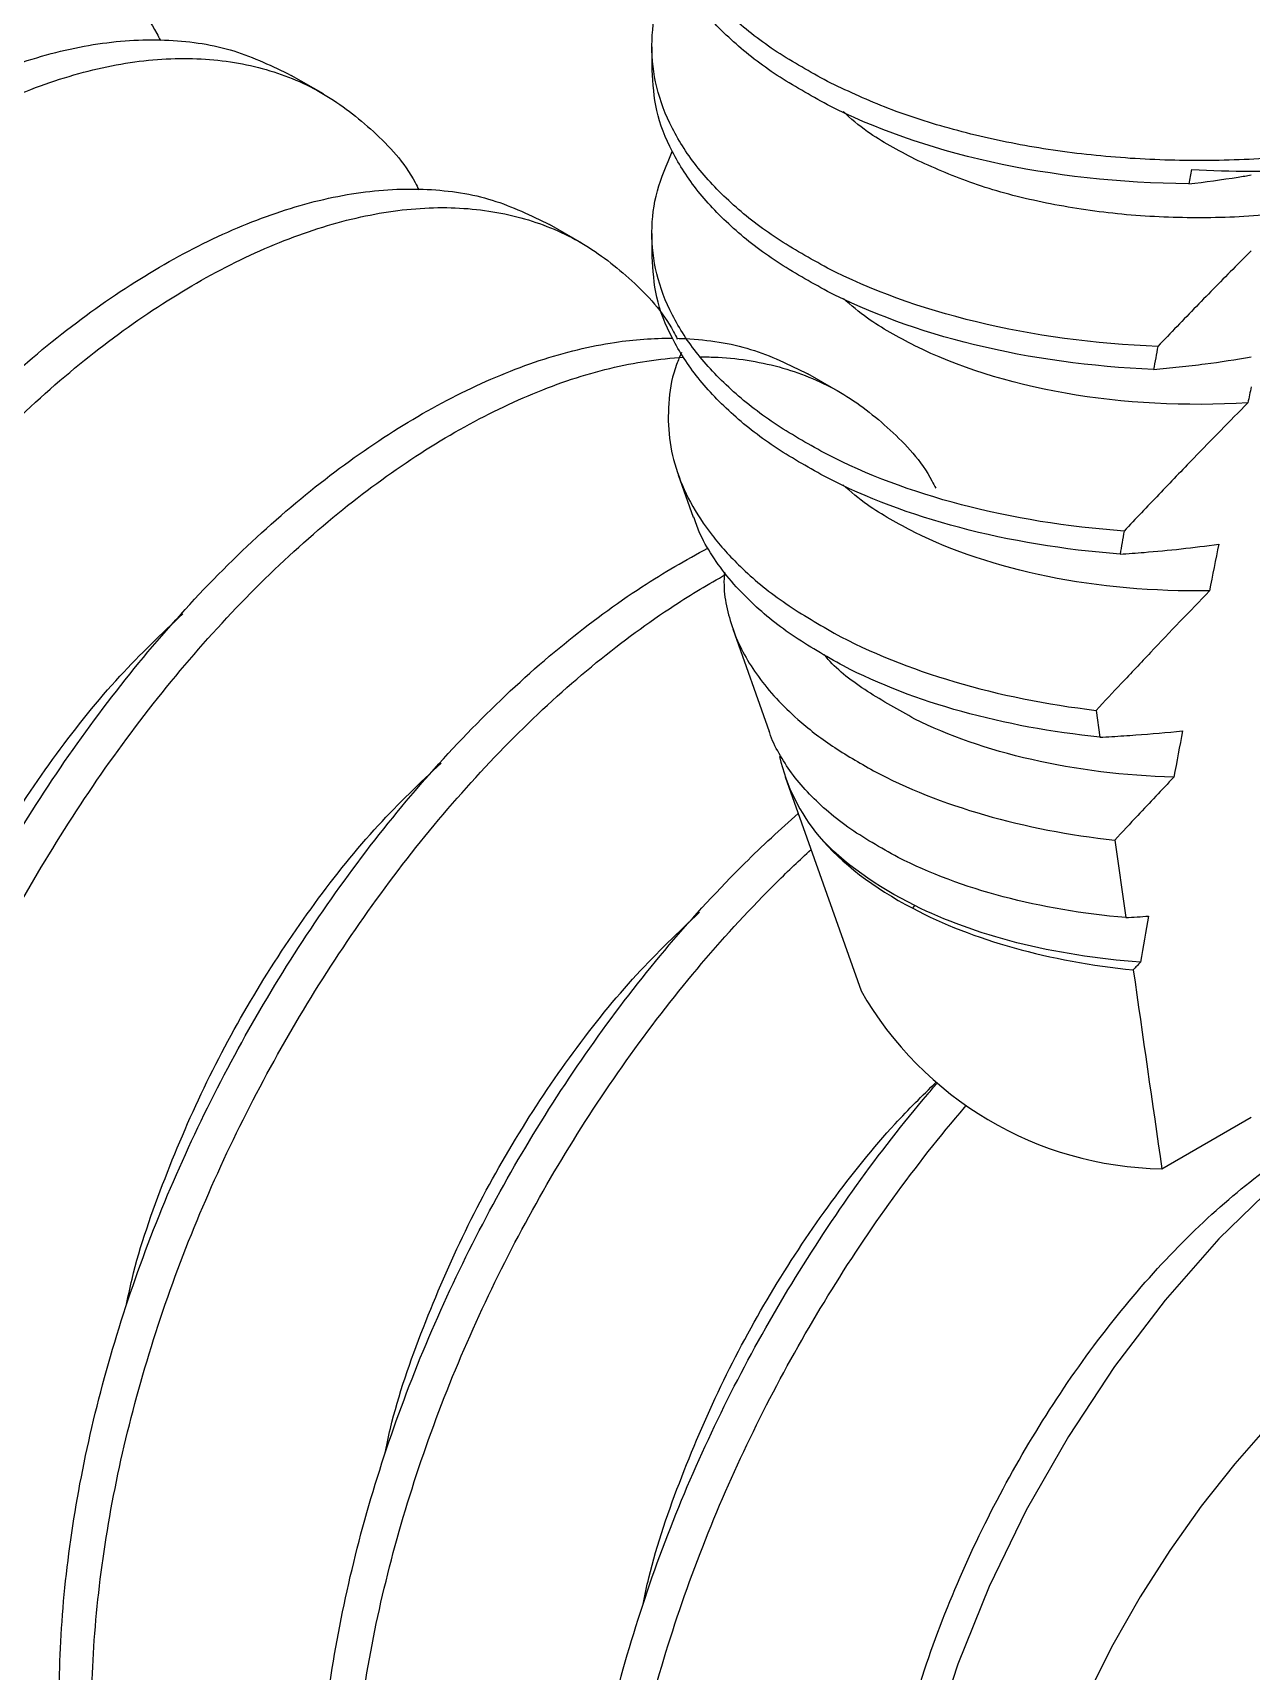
# Model space of a CAD drawing. Header units: inches. Extents: x -3.8 to 16.7, y -13 to 0.
# Drawn here: x 5.177 to 5.3437, y -2.9059 to -2.6818 of the extents above; entities that cross this region are included whole.
import ezdxf

# ---------------------------------------------------------------- set-up
doc = ezdxf.new("R2010")
doc.units = ezdxf.units.IN
doc.header["$LTSCALE"] = 0.5
doc.header["$MEASUREMENT"] = 0
doc.layers.add('Hardware', color=242, linetype='CONTINUOUS')

msp = doc.modelspace()

# ---------------------------------------------------------------- linework, layer by layer
at = {"layer": 'Hardware', "linetype": 'Continuous', "lineweight": 25, "transparency": 16777216}
for p, q in [((5.261733071332102, -2.683748366154077), (5.261733071332102, -2.686937978700513)), ((5.216789870701545, -2.690192311086491), (5.21237045331913, -2.687641665601461)), ((5.252145209760872, -2.710597474966733), (5.247725792378457, -2.708046829481702)), ((5.261733071332102, -2.709265266525506), (5.261733071332102, -2.712454879071942)), ((5.2875005488202, -2.731002638846945), (5.283081131437784, -2.728451993361915)), ((5.265340913246519, -2.742279735897085), (5.267396049259233, -2.748078743023825)), ((5.272796407424991, -2.7633170120709), (5.277770824187783, -2.777353396076762)), ((5.322513575026619, -2.774482965873688), (5.323037097611646, -2.778148586983122)), ((5.27996841985879, -2.783554383689705), (5.290339049041449, -2.812817338631277)), ((5.32504975340467, -2.792229761693136), (5.326566023215392, -2.80282429417656)), ((5.297413588329675, -2.801552827835224), (5.29771071440949, -2.801183205816642)), ((5.331498969079533, -2.837170422278604), (5.34373307133211, -2.830107825379798))]:
    msp.add_line(p, q, dxfattribs=at)
at = {"layer": 'Hardware', "linetype": 'Continuous', "lineweight": 25, "transparency": 16777216, "flags": 128}
for points in [[(5.35221964029764, -2.835007017361366), (5.346968066326827, -2.83931522687277), (5.339311861288218, -2.846774452345699), (5.331945452765364, -2.855134249665497), (5.325013419061497, -2.864230836675262), (5.318712404547128, -2.873775042700515), (5.31295490426842, -2.883850979179755), (5.307868613567223, -2.894276977317958), (5.303564654529476, -2.904906747174863), (5.30006085094309, -2.915694593822877), (5.297427970243309, -2.926423878040367), (5.295747802549538, -2.936640910000051), (5.294923222110318, -2.946605306113184), (5.294969514534678, -2.956129564038463), (5.295925165838979, -2.965125379589921), (5.297801693334792, -2.973496839878152), (5.300575390113021, -2.981072755840671), (5.304087303565211, -2.987534560635567), (5.308373374752803, -2.993124051888373), (5.31335219043382, -2.997735099432049), (5.320652154582932, -3.002115528899935), (5.328896980973488, -3.004721119367616), (5.328896980973488, -3.004721119367616)], [(5.346259815104842, -2.872064779827639), (5.341470423504909, -2.877513662801931), (5.336898596295731, -2.883302537874357), (5.332578181686424, -2.889388546239246), (5.328541166515176, -2.895726629219979), (5.324817439429888, -2.902269861867694), (5.321434569603081, -2.908969800377093)]]:
    msp.add_lwpolyline(points, dxfattribs=at)
at = {"layer": 'Hardware', "linetype": 'Continuous', "lineweight": 25, "transparency": 16777216}
for centre, radius, start, end in [((5.34373307133211, -2.558978053849387), 0.1417693914227859, 266.7004018932504, 273.2995981067512), ((5.305258475806937, -2.774652956098436), 0.02679750499541169, 193.2912182936835, 219.6054018859338), ((5.332301761157311, -2.788854212097334), 0.04832287906778078, 209.7288565522979, 269.0480965779627)]:
    msp.add_arc(centre, radius, start, end, dxfattribs=at)
for major_axis, ratio, start_param, end_param in [((0.06232070566724968, 0.5128954053009824), 0.1039059156838326, 0.9630013736838482, 0.9677104765214025), ((0.06232070566724968, 0.5128954053009824), 0.1039059156838326, 1.019850794188506, 1.027134261193059), ((0.04946549551823762, 0.4070978513578209), 0.1039059156838321, 0.8633263562207978, 0.8704974171511018), ((0.06232070566724968, 0.5128954053009824), 0.1039059156838326, 1.077103238064912, 1.084107143078886), ((0.04946549551823762, 0.4070978513578209), 0.1039059156838321, 0.9316035429649457, 0.9512430474712773), ((0.04946549551823762, 0.4070978513578209), 0.1039059156838321, 1.008320595390369, 1.026799919730884), ((0.04946549551823762, 0.4070978513578209), 0.1039059156838321, 1.080832876849814, 1.098422458781085)]:
    msp.add_ellipse((5.34373307133211, -2.998721599066982), major_axis=major_axis, ratio=ratio, start_param=start_param, end_param=end_param, dxfattribs=at)
for points, knots in [([(5.423621999507603, -2.634300417369531), (5.424158869941849, -2.635827403417068), (5.42548019317843, -2.639585558118569), (5.425935855705475, -2.645675432395137), (5.425233889231265, -2.652345115850636), (5.423149823664474, -2.658784064477601), (5.41978966221825, -2.665021865576819), (5.415107004375727, -2.671087435838359), (5.409104496954384, -2.67686726528234), (5.401889005768709, -2.682198084209176), (5.39363753565074, -2.686930792741038), (5.384581155065092, -2.69094781388165), (5.374984831111547, -2.694176231667086), (5.365013335731618, -2.696599395214889), (5.354696220943623, -2.698278000817965), (5.34404470577293, -2.699232834196948), (5.333199998380948, -2.699397752862666), (5.322447388544234, -2.698738862554535), (5.312068789203352, -2.697265959161257), (5.302357200808004, -2.695013907326256), (5.293449552746381, -2.692124969786533), (5.288294427357741, -2.689682642588139), (5.285750315274811, -2.688477326777672)], [0, 0, 0, 0, 0.03524288699129315, 0.0867383311407431, 0.1373307997465614, 0.1866269524714981, 0.2359231051964337, 0.2865155738022521, 0.3380110179517009, 0.3899702143536234, 0.4419294107555449, 0.4934248549049938, 0.5440173235108122, 0.593313476235749, 0.6426096289606845, 0.6932020975665039, 0.7446975417159543, 0.7966567381178774, 0.8486159345198004, 0.900111378669251, 0.9507038472750707, 1, 1, 1, 1]), ([(5.285750315274811, -2.688477326777672), (5.283386678636404, -2.687167819866204), (5.278597250007891, -2.68451437060537), (5.272682498917135, -2.679897745980099), (5.267825293360829, -2.674843024076608), (5.264292645747105, -2.669419150788741), (5.262162858996163, -2.663778258453448), (5.261513717098126, -2.658072674219682), (5.262180335379838, -2.652446123613629), (5.263746560245053, -2.648817192323946), (5.264517700055052, -2.647030467156071)], [0, 0, 0, 0, 0.121281931086969, 0.245753151492503, 0.3724459371034779, 0.5002796792722525, 0.6281134214410269, 0.7548062070520027, 0.8792774274575372, 1, 1, 1, 1]), ([(5.285750315274811, -2.69166693932408), (5.283386580364152, -2.690357434912016), (5.27859695260689, -2.687703990715676), (5.272683734250364, -2.683087327107955), (5.267820554589491, -2.678032757145587), (5.264310502950849, -2.672608309167771), (5.262121705000453, -2.667033783517496), (5.261876750704815, -2.663263804333297), (5.261756964238941, -2.661420225792398)], [0, 0, 0, 0, 0.1616120191767689, 0.3274738675069129, 0.4962960219219483, 0.6666385371314265, 0.8369810523409048, 1, 1, 1, 1]), ([(5.091348286175727, -2.902444338894355), (5.088652639571317, -2.901940137812119), (5.082502983336624, -2.900789889361903), (5.073970047477609, -2.896767676752148), (5.065659224414418, -2.890816378241453), (5.058462290015756, -2.882979198295146), (5.052518203177197, -2.873423543905432), (5.04800574865612, -2.862354283004152), (5.045018138412404, -2.850081416394914), (5.043574047176564, -2.836855672376572), (5.043612080865051, -2.822774590852674), (5.045110107203673, -2.807912665439119), (5.04809911226846, -2.79251469781326), (5.052517796522274, -2.776975522532041), (5.058230921981224, -2.761697286481734), (5.06511490434597, -2.746940029590718), (5.073046933017151, -2.732788292396123), (5.081931803770525, -2.719342564870516), (5.091655113254383, -2.706868192653957), (5.101970615947637, -2.69570318200013), (5.112601435855254, -2.686117833949339), (5.123369156758363, -2.678235899684807), (5.134136827347204, -2.672065780439738), (5.144767801298533, -2.6676606107265), (5.15508273225038, -2.665160221767138), (5.164808170120741, -2.664649611758733), (5.173685211241615, -2.666129454483269), (5.181645921536823, -2.669468878921634), (5.188422622844451, -2.67478202283425), (5.192717536865247, -2.679334276529545), (5.194323448133551, -2.68256324802914), (5.194490548157566, -2.682899232479684)], [0, 0, 0, 0, 0.02760865656306005, 0.06298442336126074, 0.09836019015946097, 0.1343549726877933, 0.170667508508335, 0.2069800443288768, 0.2429748268572091, 0.2783505936554094, 0.31372636045361, 0.3497211429819423, 0.386033678802484, 0.4223462146230257, 0.458340997151358, 0.4937167639495582, 0.5290925307477584, 0.5650873132760907, 0.6013998490966325, 0.6377123849171741, 0.6737071674455065, 0.709082934243707, 0.7444587010419073, 0.7804534835702396, 0.8167660193907812, 0.8530785552113229, 0.8890733377396554, 0.9244491045378559, 0.9598248713360561, 0.9958196538643884, 1, 1, 1, 1]), ([(5.285750315274811, -2.713994227149101), (5.283386678636404, -2.712684720237633), (5.278597250007891, -2.710031270976799), (5.272682498917135, -2.705414646351528), (5.267825293360829, -2.700359924448037), (5.264292645747105, -2.69493605116017), (5.262162858996163, -2.689295158824876), (5.261513717098126, -2.68358957459111), (5.262180335379838, -2.677963023985086), (5.263746560245053, -2.674334092695375), (5.264517700055052, -2.6725473675275)], [0, 0, 0, 0, 0.1212819310869802, 0.2457531514925126, 0.3724459371034858, 0.5002796792722584, 0.6281134214410308, 0.7548062070520032, 0.8792774274575379, 1, 1, 1, 1]), ([(5.105082427871748, -2.914367932455775), (5.105076058674268, -2.914365079150514), (5.101980809670783, -2.912978453862053), (5.096678461051336, -2.908517853149391), (5.089375502564128, -2.900875431698353), (5.083460234376938, -2.891266839554078), (5.078940048293155, -2.880211780967954), (5.07595448479476, -2.86793515463728), (5.074509855956981, -2.854710398154367), (5.074548033373489, -2.840629052612599), (5.076046020476713, -2.825767199271581), (5.079035036206799, -2.810369212054468), (5.083453717596926, -2.794830042033198), (5.089166843822669, -2.779551804575931), (5.09605082595413, -2.764794548107659), (5.103982854806947, -2.750642810601022), (5.112867725056772, -2.73719708391809), (5.122591036391889, -2.724722708611864), (5.132906532198403, -2.713557709449475), (5.143537377438783, -2.703972319128127), (5.154305005542884, -2.696090539709047), (5.165073023238046, -2.689919841278567), (5.175702675694485, -2.685516876626195), (5.186022598581813, -2.68300815806856), (5.195729429496023, -2.682528595831172), (5.204668866147271, -2.68389328845231), (5.209819252904321, -2.686401581973286), (5.212369453436256, -2.687643556949752)], [0, 0, 0, 0, 8.46743927701817e-05, 0.04114934897685497, 0.08293258549813684, 0.1250846743927689, 0.1672367632874011, 0.209019999808683, 0.2500846743927703, 0.2911493489768563, 0.3329325854981383, 0.3750846743927704, 0.4172367632874024, 0.4590199998086843, 0.5000846743927703, 0.5411493489768568, 0.5829325854981386, 0.6250846743927706, 0.6672367632874027, 0.7090199998086845, 0.7500846743927705, 0.7911493489768565, 0.8329325854981383, 0.8750846743927704, 0.9172367632874024, 0.9590199998086842, 1, 1, 1, 1]), ([(5.126703625235054, -2.922849502774596), (5.124007978630644, -2.922345301692332), (5.117858322395952, -2.921195053242116), (5.109325386536936, -2.917172840632389), (5.101014563473745, -2.911221542121694), (5.093817629075083, -2.903384362175359), (5.087873542236522, -2.893828707785644), (5.083361087715447, -2.882759446884393), (5.080373477471731, -2.870486580275127), (5.078929386235892, -2.857260836256785), (5.078967419924378, -2.843179754732887), (5.080465446263, -2.82831782931936), (5.083454451327787, -2.812919861693473), (5.087873135581601, -2.797380686412254), (5.093586261040551, -2.782102450361975), (5.100470243405297, -2.767345193470959), (5.108402272076479, -2.753193456276335), (5.117287142829852, -2.739747728750729), (5.12701045231371, -2.727273356534198), (5.137325955006965, -2.716108345880343), (5.147956774914581, -2.70652299782958), (5.15872449581769, -2.69864106356502), (5.169492166406531, -2.692470944319979), (5.18012314035786, -2.688065774606713), (5.190438071309709, -2.685565385647379), (5.200163509180067, -2.685054775638974), (5.209040550300942, -2.686534618363481), (5.217001260596151, -2.689874042801875), (5.223777961903776, -2.695187186714463), (5.228072875924576, -2.699739440409758), (5.229678787192878, -2.702968411909353), (5.229845887216893, -2.703304396359925)], [0, 0, 0, 0, 0.02760865656306052, 0.06298442336126119, 0.09836019015946142, 0.1343549726877938, 0.1706675085083354, 0.2069800443288771, 0.2429748268572095, 0.2783505936554098, 0.3137263604536103, 0.3497211429819427, 0.3860336788024843, 0.4223462146230259, 0.4583409971513582, 0.4937167639495583, 0.5290925307477585, 0.5650873132760909, 0.6013998490966326, 0.6377123849171742, 0.6737071674455065, 0.7090829342437072, 0.7444587010419074, 0.7804534835702397, 0.8167660193907813, 0.853078555211323, 0.8890733377396554, 0.9244491045378559, 0.9598248713360561, 0.9958196538643884, 1, 1, 1, 1]), ([(5.285750315274811, -2.717183839695508), (5.283386580364152, -2.715874335283445), (5.27859695260689, -2.713220891087104), (5.272683734250364, -2.708604227479384), (5.267820554589491, -2.703549657517016), (5.264310502950849, -2.698125209539199), (5.262121705000467, -2.692550683888925), (5.261876750704815, -2.688780704704726), (5.261756964238941, -2.686937126163826)], [0, 0, 0, 0, 0.1616120191767761, 0.3274738675069196, 0.4962960219219543, 0.6666385371314316, 0.8369810523409089, 1, 1, 1, 1]), ([(5.392878778935284, -2.69030423937204), (5.391863519791002, -2.691128830610182), (5.388650716417715, -2.693738262425171), (5.381967214138783, -2.697411181726437), (5.373219320463207, -2.701178513798283), (5.363855011801348, -2.703994635818276), (5.354083183140474, -2.705919600498646), (5.343957757659496, -2.707031099998915), (5.333631415879964, -2.707245933467618), (5.32346926090905, -2.706527098127793), (5.313888363258044, -2.704877290091048), (5.305126558534695, -2.702450672620444), (5.300158412567228, -2.700216388054315), (5.29771071440949, -2.699115604330927)], [0, 0, 0, 0, 0.04506641779781152, 0.1426133809662363, 0.2389083334258315, 0.332794055271341, 0.4249237173756669, 0.5197317725553339, 0.6165791482043324, 0.7142672544561458, 0.8115331624249186, 0.9071464618498829, 1, 1, 1, 1]), ([(5.335189109112889, -2.702481031701382), (5.325819253813705, -2.702396920445182), (5.316501530221132, -2.701365411372223), (5.299583351488067, -2.697601080474755), (5.29200447527117, -2.694880126666789), (5.285750315274811, -2.69166693932408)], [0, 0, 0, 0, 0.5, 0.5, 1, 1, 1, 1]), ([(5.29771071440949, -2.699115604330927), (5.295428565332557, -2.697909168815698), (5.291680796717117, -2.695927948041771), (5.288954090357535, -2.693547185124402), (5.28788777209553, -2.692616153087386)], [0, 0, 0, 0, 0.6089354256118944, 0.9999999999999999, 0.9999999999999999, 0.9999999999999999, 0.9999999999999999]), ([(5.285750315274811, -2.739511127520529), (5.283386678636404, -2.738201620609061), (5.278597250007891, -2.735548171348228), (5.272682498917135, -2.730931546722957), (5.267825293360829, -2.725876824819466), (5.264292645747105, -2.720452951531598), (5.262162858996163, -2.714812059196305), (5.261513717098126, -2.709106474962539), (5.262180335379838, -2.703479924356515), (5.263746560245053, -2.699850993066832), (5.264517700055052, -2.698064267898928)], [0, 0, 0, 0, 0.121281931086975, 0.245753151492508, 0.3724459371034817, 0.5002796792722549, 0.6281134214410282, 0.7548062070520032, 0.879277427457538, 1, 1, 1, 1]), ([(5.335189109112889, -2.702481031701382), (5.337425120686504, -2.70222070050562), (5.339679673099056, -2.701917056854086), (5.341957930284309, -2.701553156723747), (5.342547984963105, -2.70145890881534), (5.343139665872954, -2.701360581535056), (5.34373307133211, -2.701257807156338)], [0, 0, 0, 0, 0.0002773587821779769, 0.0002773587821779769, 0.0002773587821779769, 0.0003491858764579121, 0.0003491858764579121, 0.0003491858764579121, 0.0003491858764579121]), ([(5.140437766931075, -2.934773096335988), (5.140431397733595, -2.934770243030727), (5.13733614873011, -2.933383617742294), (5.132033800110664, -2.928923017029604), (5.124730841623455, -2.921280595578594), (5.118815573436267, -2.91167200343429), (5.114295387352483, -2.900616944848196), (5.111309823854089, -2.888340318517493), (5.109865195016308, -2.875115562034608), (5.109903372432816, -2.86103421649284), (5.111401359536041, -2.846172363151823), (5.114390375266126, -2.830774375934681), (5.118809056656254, -2.81523520591341), (5.124522182881996, -2.799956968456172), (5.131406165013457, -2.7851997119879), (5.139338193866275, -2.771047974481263), (5.148223064116097, -2.757602247798332), (5.157946375451216, -2.745127872492077), (5.168261871257732, -2.733962873329716), (5.17889271649811, -2.724377483008368), (5.189660344602212, -2.71649570358926), (5.200428362297373, -2.710325005158808), (5.211058014753812, -2.705922040506408), (5.22137793764114, -2.703413321948773), (5.23108476855535, -2.702933759711385), (5.240024205206598, -2.704298452332552), (5.245174591963648, -2.706806745853498), (5.247724792495584, -2.708048720829964)], [0, 0, 0, 0, 8.46743927701817e-05, 0.04114934897685497, 0.08293258549813684, 0.1250846743927689, 0.1672367632874011, 0.209019999808683, 0.2500846743927703, 0.2911493489768563, 0.3329325854981383, 0.3750846743927704, 0.4172367632874024, 0.4590199998086843, 0.5000846743927703, 0.5411493489768568, 0.5829325854981386, 0.6250846743927706, 0.6672367632874027, 0.7090199998086845, 0.7500846743927705, 0.7911493489768565, 0.8329325854981383, 0.8750846743927704, 0.9172367632874024, 0.9590199998086842, 1, 1, 1, 1]), ([(5.162058964294381, -2.943254666654809), (5.159363317689971, -2.942750465572573), (5.153213661455279, -2.941600217122357), (5.144680725596263, -2.937578004512602), (5.136369902533072, -2.931626706001907), (5.12917296813441, -2.9237895260556), (5.12322888129585, -2.914233871665886), (5.118716426774775, -2.903164610764605), (5.115728816531059, -2.890891744155368), (5.114284725295219, -2.877666000137026), (5.114322758983706, -2.863584918613128), (5.115820785322327, -2.848722993199573), (5.118809790387115, -2.833325025573714), (5.123228474640928, -2.817785850292495), (5.128941600099878, -2.802507614242188), (5.135825582464626, -2.787750357351172), (5.143757611135806, -2.773598620156577), (5.152642481889179, -2.76015289263097), (5.162365791373038, -2.747678520414411), (5.172681294066292, -2.736513509760584), (5.183312113973908, -2.726928161709793), (5.194079834877019, -2.719046227445261), (5.204847505465857, -2.712876108200192), (5.215478479417188, -2.708470938486954), (5.225793410369034, -2.705970549527592), (5.235518848239394, -2.705459939519187), (5.24439588936027, -2.706939782243722), (5.25235659965548, -2.710279206682088), (5.259133300963105, -2.715592350594704), (5.263428214983904, -2.720144604289999), (5.265034126252205, -2.723373575789566), (5.26520122627622, -2.723709560240138)], [0, 0, 0, 0, 0.02760865656306029, 0.06298442336126098, 0.09836019015946122, 0.1343549726877936, 0.1706675085083353, 0.206980044328877, 0.2429748268572094, 0.2783505936554097, 0.3137263604536102, 0.3497211429819426, 0.3860336788024842, 0.4223462146230259, 0.4583409971513582, 0.4937167639495584, 0.5290925307477586, 0.5650873132760909, 0.6013998490966326, 0.6377123849171743, 0.6737071674455066, 0.7090829342437072, 0.7444587010419074, 0.7804534835702398, 0.8167660193907814, 0.8530785552113231, 0.8890733377396555, 0.924449104537856, 0.9598248713360562, 0.9958196538643886, 1, 1, 1, 1]), ([(5.285750315274811, -2.742700740066937), (5.283386580364152, -2.741391235654874), (5.27859695260689, -2.738737791458533), (5.272683734250364, -2.734121127850813), (5.267820554589491, -2.729066557888444), (5.264310502950849, -2.723642109910628), (5.262121705000467, -2.718067584260353), (5.261876750704815, -2.714297605076155), (5.261756964238941, -2.712454026535255)], [0, 0, 0, 0, 0.1616120191767615, 0.3274738675069077, 0.4962960219219453, 0.6666385371314257, 0.8369810523409061, 1, 1, 1, 1]), ([(5.343733071332096, -2.711625079359521), (5.342995431421997, -2.712362881806342), (5.342258788715355, -2.713103247988357), (5.341523076693832, -2.713845873170442), (5.339751792597809, -2.715633801239989), (5.337985788566613, -2.717434851784191), (5.336224207383211, -2.719245710584261), (5.334462193700006, -2.721057013982659), (5.332704503847253, -2.722878258321003), (5.330950412639666, -2.724707089880155)], [0.0001948760729413124, 0.0001948760729413124, 0.0001948760729413124, 0.0001948760729413124, 0.0002773664759027165, 0.0002773664759027165, 0.0002773664759027165, 0.0004759654497677854, 0.0004759654497677854, 0.0004759654497677854, 0.0006746113346112674, 0.0006746113346112674, 0.0006746113346112674, 0.0006746113346112674]), ([(5.330950412639538, -2.724707089880155), (5.322317483621802, -2.72437135473254), (5.313840778147295, -2.723224049887136), (5.298441518367611, -2.719516434489861), (5.291532294648377, -2.716964823192313), (5.285750315274811, -2.713994227149101)], [0, 0, 0, 0, 0.5, 0.5, 1, 1, 1, 1]), ([(5.330360813900242, -2.727872531314318), (5.321833068205166, -2.727504950054993), (5.3134731697142, -2.726344418446786), (5.29828365408359, -2.722648097657014), (5.29146645374594, -2.720120608789244), (5.285750315274811, -2.717183839695508)], [0, 0, 0, 0, 0.5, 0.5, 1, 1, 1, 1]), ([(5.29771071440949, -2.724632504702356), (5.295428067674351, -2.723426263921027), (5.291694205467138, -2.721453143509166), (5.288977394995058, -2.719082050272505), (5.287921470278775, -2.718160493182353)], [0, 0, 0, 0, 0.6113366290608443, 1, 1, 1, 1]), ([(5.175793105990403, -2.955178260216229), (5.175786736792922, -2.955175406910968), (5.172691487789436, -2.953788781622507), (5.167389139169993, -2.949328180909845), (5.16008618068278, -2.941685759458807), (5.154170912495594, -2.932077167314532), (5.14965072641181, -2.921022108728408), (5.146665162913417, -2.908745482397734), (5.145220534075635, -2.895520725914821), (5.145258711492144, -2.881439380373052), (5.146756698595368, -2.866577527032035), (5.149745714325453, -2.851179539814922), (5.154164395715581, -2.835640369793651), (5.159877521941322, -2.820362132336385), (5.166761504072785, -2.805604875868113), (5.174693532925602, -2.791453138361476), (5.183578403175426, -2.778007411678544), (5.193301714510543, -2.765533036372318), (5.203617210317057, -2.754368037209929), (5.214248055557437, -2.744782646888581), (5.225015683661539, -2.736900867469501), (5.2357837013567, -2.73073016903902), (5.246413353813139, -2.726327204386649), (5.256065092556424, -2.723980917853011), (5.261962607443482, -2.7235726654972), (5.264522135333158, -2.72359658311836)], [0, 0, 0, 0, 8.467439277018437e-05, 0.04114934897685497, 0.08293258549813684, 0.1250846743927689, 0.1672367632874011, 0.209019999808683, 0.2500846743927703, 0.2911493489768563, 0.3329325854981383, 0.3750846743927704, 0.4172367632874024, 0.4590199998086843, 0.5000846743927703, 0.5411493489768568, 0.5829325854981386, 0.6250846743927706, 0.6672367632874027, 0.7090199998086845, 0.7500846743927705, 0.7911493489768565, 0.8329325854981383, 0.8750846743927704, 0.9090729802896406, 0.9090729802896406, 0.9090729802896406, 0.9090729802896406]), ([(5.265150012572705, -2.723606610996397), (5.265553109123395, -2.723615727567742), (5.269071805399291, -2.723740678051984), (5.275379544265926, -2.724703616212764), (5.280529931022976, -2.727211909733711), (5.283080131554913, -2.728453884710206)], [0.9118587350511509, 0.9118587350511509, 0.9118587350511509, 0.9118587350511509, 0.9172367632874024, 0.9590199998086842, 1, 1, 1, 1]), ([(5.197414303353709, -2.96365983053505), (5.194718656749298, -2.963155629452785), (5.188569000514606, -2.962005381002569), (5.180036064655591, -2.957983168392843), (5.1717252415924, -2.952031869882148), (5.164528307193738, -2.944194689935813), (5.158584220355177, -2.934639035546098), (5.154071765834102, -2.923569774644847), (5.151084155590386, -2.911296908035581), (5.149640064354546, -2.898071164017239), (5.149678098043033, -2.883990082493341), (5.151176124381655, -2.869128157079814), (5.154165129446442, -2.853730189453927), (5.158583813700256, -2.838191014172708), (5.164296939159206, -2.822912778122429), (5.171180921523952, -2.808155521231413), (5.179112950195133, -2.794003784036789), (5.187997820948508, -2.780558056511182), (5.197721130432365, -2.768083684294652), (5.208036633125619, -2.756918673640797), (5.218667453033238, -2.747333325590034), (5.229435173936347, -2.739451391325474), (5.240202844525184, -2.733281272080433), (5.250833818476515, -2.728876102367167), (5.259436309699972, -2.726790817048384), (5.264397892740545, -2.726285870468026), (5.266030329886645, -2.726201555579689)], [0, 0, 0, 0, 0.02760865656306032, 0.06298442336126105, 0.09836019015946132, 0.1343549726877937, 0.1706675085083355, 0.2069800443288772, 0.2429748268572096, 0.27835059365541, 0.3137263604536105, 0.349721142981943, 0.3860336788024846, 0.4223462146230264, 0.4583409971513587, 0.4937167639495589, 0.5290925307477591, 0.5650873132760914, 0.6013998490966332, 0.6377123849171749, 0.6737071674455073, 0.7090829342437079, 0.7444587010419081, 0.7804534835702406, 0.8167660193907822, 0.8350459620277304, 0.8350459620277304, 0.8350459620277304, 0.8350459620277304]), ([(5.265798149050809, -2.725553868761438), (5.265552516846185, -2.726094393082207), (5.264605620579715, -2.728178079388954), (5.263973052125721, -2.731909472174152), (5.263899182621046, -2.736660470695711), (5.264875099955859, -2.741400320649632), (5.266854785890317, -2.746055387536728), (5.269807977605552, -2.750573903655834), (5.27396249300125, -2.75515382654379), (5.2794262544042, -2.75970995994291), (5.28423986135266, -2.76251197525778), (5.286646661900079, -2.763912981211519)], [0, 0, 0, 0, 0.03973991564190142, 0.1531948052560474, 0.2670032757819681, 0.380458515862743, 0.4952345028527705, 0.6103762656046989, 0.7251520901226676, 0.8625762121769144, 1, 1, 1, 1]), ([(5.268309035780799, -2.72613890357318), (5.269138824923388, -2.726136496459361), (5.273088304684308, -2.726234206736863), (5.279751228419597, -2.727344946123935), (5.287711938714807, -2.730684370562329), (5.294488640022433, -2.735997514474917), (5.298783554043229, -2.740549768170212), (5.300389465311532, -2.743778739669807), (5.300556565335548, -2.744114724120379)], [0.8436244047143506, 0.8436244047143506, 0.8436244047143506, 0.8436244047143506, 0.8530785552113239, 0.8890733377396564, 0.9244491045378569, 0.9598248713360572, 0.9958196538643896, 0.9999999999999999, 0.9999999999999999, 0.9999999999999999, 0.9999999999999999]), ([(5.343266343666841, -2.732438790771567), (5.334814732285636, -2.732938255844886), (5.326165461821219, -2.732490556772035), (5.310428247866724, -2.729739558069411), (5.303378087164546, -2.727450664523303), (5.29771071440949, -2.724632504702356)], [0, 0, 0, 0, 0.5, 0.5, 1, 1, 1, 1]), ([(5.330360813900327, -2.727872531314318), (5.33152817656395, -2.727767409491008), (5.332700006692448, -2.727652027360563), (5.333877007163451, -2.727524378145205), (5.335054018879646, -2.727396727710271), (5.336236266796533, -2.727256809504837), (5.337424563881285, -2.727102139025106), (5.339506713269728, -2.726831123427303), (5.341607853999022, -2.726515129725186), (5.34373307133211, -2.726136281293208)], [1.631931371480729e-17, 1.631931371480729e-17, 1.631931371480729e-17, 1.631931371480729e-17, 0.0001465127942473805, 0.0001465127942473805, 0.0001465127942473805, 0.0002930279822249439, 0.0002930279822249439, 0.0002930279822249439, 0.000549797407490518, 0.000549797407490518, 0.000549797407490518, 0.000549797407490518]), ([(5.343266343666841, -2.732438790771596), (5.340790417447039, -2.734929422800747), (5.338326078535019, -2.737449324146638), (5.335870553071004, -2.739987941506882), (5.334275218702061, -2.741637259986248), (5.332683511496981, -2.743294720555099), (5.331094822588454, -2.74495844557822), (5.329505933892648, -2.746622379824885), (5.327920018762271, -2.748292641439804), (5.326336581793427, -2.749967862574579)], [0, 0, 0, 0, 0.0002773503400607637, 0.0002773503400607637, 0.0002773503400607637, 0.0004575333053970171, 0.0004575333053970171, 0.0004575333053970171, 0.0006377381326132391, 0.0006377381326132391, 0.0006377381326132391, 0.0006377381326132391]), ([(5.326336581793427, -2.749967862574579), (5.318542359316112, -2.749404221544467), (5.31097794323739, -2.748172005442342), (5.297210697833876, -2.744575012184299), (5.291015286951335, -2.742216101547484), (5.285750315274811, -2.739511127520529)], [0, 0, 0, 0, 0.5, 0.5, 1, 1, 1, 1]), ([(5.325775766332356, -2.75311575913949), (5.318085776178975, -2.752527805709832), (5.310631927185582, -2.751288164321295), (5.297061655359201, -2.747708104305218), (5.290952105285555, -2.745373253375163), (5.285750315274811, -2.742700740066937)], [0, 0, 0, 0, 0.5, 0.5, 1, 1, 1, 1]), ([(5.29771071440949, -2.750149405073785), (5.295428787101741, -2.74894288278017), (5.291674786047722, -2.74695803166486), (5.288943644645641, -2.744572935084165), (5.287872669571982, -2.743637656162235)], [0, 0, 0, 0, 0.6078653881318705, 1, 1, 1, 1]), ([(5.287933864478688, -2.768412882641115), (5.285514795525231, -2.767046740758047), (5.280627814258352, -2.764286873255742), (5.275660607898701, -2.760157367467826), (5.272207621273068, -2.756472518635434), (5.269925156005741, -2.753343539760976), (5.26831082120006, -2.750531918657686), (5.267691383873526, -2.748733109650487), (5.267458322309196, -2.74805631278474)], [0, 0, 0, 0, 0.2385021937583985, 0.4818199792701058, 0.6238003872935034, 0.7657808781763243, 0.911875709475461, 1, 1, 1, 1]), ([(5.338018343176145, -2.758146996741658), (5.330401792045294, -2.758251509969398), (5.32279418458657, -2.757574254293246), (5.308980136815677, -2.754781940486055), (5.30279346010218, -2.752676853030778), (5.29771071440949, -2.750149405073785)], [0, 0, 0, 0, 0.5, 0.5, 1, 1, 1, 1]), ([(5.21114844504973, -2.975583424096442), (5.21114207585225, -2.97558057079118), (5.208046826848767, -2.974193945502748), (5.202744478229318, -2.969733344790058), (5.19544151974211, -2.962090923339048), (5.18952625155492, -2.952482331194744), (5.185006065471137, -2.941427272608649), (5.182020501972744, -2.929150646277947), (5.180575873134963, -2.915925889795034), (5.180614050551471, -2.901844544253294), (5.182112037654695, -2.886982690912276), (5.185101053384781, -2.871584703695135), (5.189519734774908, -2.856045533673864), (5.195232861000651, -2.840767296216626), (5.20211684313211, -2.826010039748354), (5.210048871984929, -2.811858302241717), (5.218933742234753, -2.798412575558785), (5.22865705356987, -2.785938200252531), (5.238972549376385, -2.77477320109017), (5.249603394616765, -2.765187810768822), (5.259808694609504, -2.757717649033021), (5.266383377130382, -2.753867645499477), (5.269366883807559, -2.752316355830703)], [0, 0, 0, 0, 8.46743927701817e-05, 0.04114934897685496, 0.08293258549813684, 0.1250846743927689, 0.1672367632874011, 0.209019999808683, 0.2500846743927703, 0.2911493489768563, 0.3329325854981383, 0.3750846743927704, 0.4172367632874024, 0.4590199998086843, 0.5000846743927703, 0.5411493489768568, 0.5829325854981386, 0.6250846743927706, 0.6672367632874027, 0.7090199998086845, 0.7500846743927705, 0.7846781438413236, 0.7846781438413236, 0.7846781438413236, 0.7846781438413236]), ([(5.325775766332356, -2.75311575913949), (5.32686879918856, -2.753043184233775), (5.327965244306242, -2.752962964654273), (5.329065650387662, -2.752873649039572), (5.330747564613631, -2.752737134705939), (5.332438820974119, -2.752579482484037), (5.334141846272757, -2.752393859801941), (5.335845747119052, -2.752208141688783), (5.337561671896623, -2.751994458343773), (5.33929267240012, -2.751743224569651)], [0, 0, 0, 0, 0.0001386642790384992, 0.0001386642790384992, 0.0001386642790384992, 0.0003506124356293405, 0.0003506124356293405, 0.0003506124356293405, 0.0005626753187399293, 0.0005626753187399293, 0.0005626753187399293, 0.0005626753187399293]), ([(5.232769642413036, -2.984064994415263), (5.230073995808626, -2.983560793333027), (5.223924339573934, -2.982410544882811), (5.215391403714918, -2.978388332273056), (5.207080580651727, -2.972437033762361), (5.199883646253065, -2.964599853816054), (5.193939559414506, -2.955044199426339), (5.189427104893429, -2.943974938525059), (5.186439494649713, -2.931702071915822), (5.184995403413874, -2.91847632789748), (5.18503343710236, -2.904395246373582), (5.186531463440982, -2.889533320960027), (5.189520468505769, -2.874135353334168), (5.193939152759583, -2.858596178052949), (5.199652278218533, -2.843317942002642), (5.206536260583279, -2.828560685111626), (5.21446828925446, -2.81440894791703), (5.223353160007834, -2.800963220391395), (5.233076469491692, -2.788488848174865), (5.243391972184947, -2.777323837521038), (5.254022792092563, -2.767738489470247), (5.263578468444703, -2.760743767603039), (5.269503253917712, -2.757188771093999), (5.271848785699794, -2.75590220014434)], [0, 0, 0, 0, 0.02760865656306032, 0.06298442336126105, 0.09836019015946133, 0.1343549726877937, 0.1706675085083355, 0.2069800443288773, 0.2429748268572097, 0.27835059365541, 0.3137263604536106, 0.349721142981943, 0.3860336788024847, 0.4223462146230264, 0.4583409971513587, 0.4937167639495589, 0.5290925307477592, 0.5650873132760915, 0.6013998490966334, 0.637712384917175, 0.6737071674455074, 0.709082934243708, 0.7324430394214709, 0.7324430394214709, 0.7324430394214709, 0.7324430394214709]), ([(5.271640633285884, -2.755562635827602), (5.271610494431442, -2.756165159345073), (5.271526260199707, -2.757849135280054), (5.271953557191736, -2.760604739079668), (5.27287581679029, -2.763782944948844), (5.274318850659384, -2.766884129678118), (5.276247162621232, -2.769917675249786), (5.278682137206616, -2.77287801817252), (5.281981366882405, -2.77608003949652), (5.286287750958209, -2.779452063225875), (5.290107195146945, -2.781634259976897), (5.292030125114877, -2.782732904523357)], [0, 0, 0, 0, 0.0597701582452507, 0.1670499245164579, 0.2743297166630086, 0.3797754314816184, 0.4852211350952325, 0.5937293162310551, 0.7022374474389715, 0.850089042448144, 1, 1, 1, 1]), ([(5.338018343176145, -2.758146996741658), (5.33532058833859, -2.760931016506873), (5.332634484820701, -2.76374142230614), (5.329956617775082, -2.766568029469454), (5.328617246892321, -2.767981794703871), (5.327279914216277, -2.769399757593078), (5.325944303441133, -2.770821098329407), (5.324799527160209, -2.772039355318896), (5.323656005926495, -2.773260111640582), (5.322513575026619, -2.774482965873688)], [0, 0, 0, 0, 0.0003045363329185588, 0.0003045363329185588, 0.0003045363329185588, 0.0004568480745959877, 0.0004568480745959877, 0.0004568480745959877, 0.0005873970187413543, 0.0005873970187413543, 0.0005873970187413543, 0.0005873970187413543]), ([(5.154450801224062, -2.835488602640311), (5.15470343334691, -2.834286468084997), (5.155924378634918, -2.828476674364737), (5.15956940830317, -2.818094514365981), (5.165290499710824, -2.804780003220912), (5.172249243030624, -2.792095175918632), (5.180144196240057, -2.780277922680426), (5.188638518359143, -2.76971483318215), (5.194635312060422, -2.764027425979947), (5.197531402703149, -2.761280750406286)], [0, 0, 0, 0, 0.04228604121023494, 0.2043641251252339, 0.3634099136068096, 0.5224557020883853, 0.6845337860033843, 0.8476487943453171, 1, 1, 1, 1]), ([(5.286646661900079, -2.763912981211519), (5.291609084209441, -2.766577866078478), (5.297119395138196, -2.768793952157012), (5.309202041133204, -2.772356906918901), (5.315773052838466, -2.773681325246656), (5.322513575026619, -2.774482965873688)], [0, 0, 0, 0, 0.5, 0.5, 1, 1, 1, 1]), ([(5.29771071440949, -2.775666305445213), (5.295496444473798, -2.774439583342343), (5.291002092824627, -2.771949678919526), (5.286952548790481, -2.768891698111361), (5.285480960017125, -2.767059349054961), (5.28529550280841, -2.766828426974342)], [0, 0, 0, 0, 0.4590935796626471, 0.9318321825298517, 1, 1, 1, 1]), ([(5.333140647768616, -2.783626366898915), (5.326368122791081, -2.783427824176755), (5.319728410731329, -2.782601348239893), (5.307664482541469, -2.779846015707989), (5.30225015432552, -2.777923588975682), (5.29771071440949, -2.775666305445213)], [0, 0, 0, 0, 0.5, 0.5, 1, 1, 1, 1]), ([(5.295424599311914, -2.794599567584584), (5.293024089286206, -2.793254914027557), (5.289389476900467, -2.791218973989601), (5.285504048042199, -2.788112481083715), (5.282924007044699, -2.785641652244067), (5.280764641419339, -2.783060550746541), (5.27907460944715, -2.780361198689178), (5.278088059746153, -2.778447484298084), (5.277806307489229, -2.777419302656455), (5.277786798844375, -2.777348110926852)], [0, 0, 0, 0, 0.2756830689458433, 0.4174117525859629, 0.5591406109468972, 0.7011013283470249, 0.8430621321942132, 0.9891335559829113, 1, 1, 1, 1]), ([(5.32303709761166, -2.778148586983093), (5.32357841784345, -2.778120891673325), (5.324120509079052, -2.778091491574258), (5.324663434860213, -2.778060227112462), (5.325752056124443, -2.777997538695217), (5.326844045330475, -2.777927376168378), (5.327939994891025, -2.777848210540668), (5.330052995763154, -2.777695578479523), (5.332180823492052, -2.777509920572129), (5.334329088786831, -2.777275670685867)], [6.950812508470553e-05, 6.950812508470553e-05, 6.950812508470553e-05, 6.950812508470553e-05, 0.0001386636684138665, 0.0001386636684138665, 0.0001386636684138665, 0.0002773282675093058, 0.0002773282675093058, 0.0002773282675093058, 0.0005446923269047613, 0.0005446923269047613, 0.0005446923269047613, 0.0005446923269047613]), ([(5.189806140283389, -2.855893766520524), (5.190058772406237, -2.85469163196521), (5.191279717694245, -2.848881838244949), (5.194924747362496, -2.838499678246222), (5.200645838770152, -2.825185167101125), (5.207604582089951, -2.812500339798845), (5.215499535299385, -2.800683086560667), (5.223993857418471, -2.790119997062362), (5.229990651119749, -2.784432589860188), (5.232886741762476, -2.781685914286498)], [0, 0, 0, 0, 0.04228604121023527, 0.2043641251252356, 0.3634099136068124, 0.5224557020883895, 0.6845337860033898, 0.8476487943453239, 1, 1, 1, 1]), ([(5.292030125114877, -2.782732904523357), (5.296583579280266, -2.785158781810196), (5.301659536859887, -2.787171859804488), (5.31284058394958, -2.79038581125053), (5.318835383316085, -2.791543908218756), (5.325049753404656, -2.792229761693193)], [0, 0, 0, 0, 0.5, 0.5, 1, 1, 1, 1]), ([(5.333140647768687, -2.783626366898915), (5.331491444245458, -2.785363952768392), (5.329845831103697, -2.787108996612545), (5.328203057219696, -2.788859549433965), (5.327150851574899, -2.789980788076804), (5.32609980238955, -2.791104317568937), (5.32504975340467, -2.792229761693136)], [1.088152314514512e-17, 1.088152314514512e-17, 1.088152314514512e-17, 1.088152314514512e-17, 0.0001874353691287388, 0.0001874353691287388, 0.0001874353691287388, 0.0003074881509664404, 0.0003074881509664404, 0.0003074881509664404, 0.0003074881509664404]), ([(5.246503784109057, -2.995988587976683), (5.246497414911577, -2.995985734671422), (5.243402165908092, -2.99459910938296), (5.238099817288646, -2.990138508670299), (5.230796858801437, -2.982496087219261), (5.224881590614249, -2.972887495074986), (5.220361404530465, -2.961832436488862), (5.217375841032071, -2.949555810158159), (5.21593121219429, -2.936331053675275), (5.215969389610798, -2.922249708133506), (5.217467376714023, -2.907387854792489), (5.220456392444108, -2.891989867575376), (5.224875073834236, -2.876450697554105), (5.230588200059978, -2.861172460096839), (5.237472182191439, -2.846415203628567), (5.245404211044256, -2.83226346612193), (5.254289081294081, -2.818817739438998), (5.264012392629198, -2.806343364132772), (5.273276055394437, -2.796316818734032), (5.2792858497645, -2.790737089881016), (5.281754487777699, -2.78859415746932)], [0, 0, 0, 0, 8.46743927701817e-05, 0.04114934897685497, 0.08293258549813684, 0.1250846743927689, 0.1672367632874011, 0.209019999808683, 0.2500846743927703, 0.2911493489768563, 0.3329325854981383, 0.3750846743927704, 0.4172367632874024, 0.4590199998086843, 0.5000846743927703, 0.5411493489768568, 0.5829325854981386, 0.6250846743927706, 0.6672367632874027, 0.6961633314576303, 0.6961633314576303, 0.6961633314576303, 0.6961633314576303]), ([(5.268124981472363, -3.004470158295504), (5.265429334867953, -3.003965957213239), (5.259279678633261, -3.002815708763023), (5.250746742774245, -2.998793496153297), (5.242435919711054, -2.992842197642602), (5.235238985312392, -2.985005017696267), (5.229294898473832, -2.975449363306552), (5.224782443952757, -2.9643801024053), (5.221794833709041, -2.952107235796035), (5.220350742473201, -2.938881491777693), (5.220388776161688, -2.924800410253795), (5.221886802500309, -2.909938484840239), (5.224875807565097, -2.894540517214381), (5.22929449181891, -2.879001341933161), (5.23500761727786, -2.863723105882883), (5.241891599642608, -2.848965848991867), (5.249823628313788, -2.834814111797243), (5.258708499067161, -2.821368384271636), (5.26843180855102, -2.808894012055106), (5.276838406873638, -2.799795108916232), (5.281937963226321, -2.794948014878663), (5.283501211013668, -2.79352291178596)], [0, 0, 0, 0, 0.02760865656306031, 0.06298442336126102, 0.09836019015946129, 0.1343549726877937, 0.1706675085083354, 0.2069800443288771, 0.2429748268572096, 0.2783505936554099, 0.3137263604536104, 0.3497211429819428, 0.3860336788024845, 0.4223462146230262, 0.4583409971513585, 0.4937167639495587, 0.529092530747759, 0.5650873132760913, 0.601399849096633, 0.6377123849171747, 0.6536068465471955, 0.6536068465471955, 0.6536068465471955, 0.6536068465471955]), ([(5.326566023215392, -2.80282429417656), (5.320639910658883, -2.8023072256604), (5.315054361728272, -2.801353950906133), (5.304552997971427, -2.798589052739686), (5.299695755885594, -2.796779869990672), (5.295424599311914, -2.794599567584584)], [0, 0, 0, 0, 0.5000000000000001, 0.5000000000000001, 1, 1, 1, 1]), ([(5.225161479342717, -2.876298930400765), (5.225414111465565, -2.875096795845451), (5.226635056753572, -2.869287002125191), (5.230280086421823, -2.858904842126435), (5.236001177829479, -2.845590330981366), (5.242959921149279, -2.832905503679086), (5.250854874358712, -2.82108825044088), (5.259349196477798, -2.810525160942603), (5.265345990179076, -2.804837753740401), (5.268242080821803, -2.80209107816674)], [0, 0, 0, 0, 0.04228604121023397, 0.2043641251252331, 0.363409913606809, 0.522455702088385, 0.6845337860033841, 0.847648794345317, 1, 1, 1, 1]), ([(5.297413588329675, -2.801552827835224), (5.301565904472696, -2.803743138643), (5.306195041931815, -2.805543011325227), (5.316380244433574, -2.808384749166066), (5.321907871700589, -2.809401212906209), (5.327589656786174, -2.809968544202206)], [0, 0, 0, 0, 0.5, 0.5, 1, 1, 1, 1]), ([(5.328572299970759, -2.80891457086679), (5.322638355979294, -2.808492616158276), (5.316900785245821, -2.807580832254956), (5.306447795359162, -2.804925253096485), (5.301737026211313, -2.803185331075895), (5.29771071440949, -2.801183205816642)], [0, 0, 0, 0, 0.5, 0.5, 1, 1, 1, 1]), ([(5.260516818402044, -2.896704094280977), (5.260769450524892, -2.895501959725664), (5.2619903958129, -2.889692166005403), (5.265635425481152, -2.879310006006676), (5.271356516888806, -2.865995494861579), (5.278315260208606, -2.853310667559299), (5.286210213418039, -2.841493414321121), (5.293773616731261, -2.832087966188912), (5.298722212707959, -2.827165508445451), (5.300616476935349, -2.82533905011497)], [0, 0, 0, 0, 0.04228604121023497, 0.204364125125234, 0.3634099136068096, 0.5224557020883854, 0.6845337860033844, 0.8476487943453171, 0.9476644561712042, 0.9476644561712042, 0.9476644561712042, 0.9476644561712042]), ([(5.281840017542075, -3.016385188440921), (5.279019419918571, -3.014523813455554), (5.273328869012154, -3.010768492589506), (5.266186619954249, -3.002839971982723), (5.260227668967438, -2.993309145108014), (5.25571920224901, -2.982233223399248), (5.252730536330434, -2.969962120078605), (5.251286722380103, -2.956735912911626), (5.251324681936302, -2.942654955210514), (5.252822728511571, -2.927792995995816), (5.255811728076424, -2.91239503755645), (5.260230413803413, -2.896855859814593), (5.265943538881075, -2.881577624401189), (5.272827521314094, -2.866820367396059), (5.280759550086289, -2.852668630032952), (5.289644420358121, -2.839222903310826), (5.296533159422937, -2.830385099655373), (5.300325701691991, -2.825959567406599), (5.30075756161532, -2.825461098289074)], [0, 0, 0, 0, 0.04106815200491798, 0.08285492679598111, 0.12501058519539, 0.1671662435947989, 0.2089530183858621, 0.2500211703907826, 0.2910893223957018, 0.332876097186765, 0.3750317555861739, 0.4171874139855828, 0.4589741887766459, 0.5000423407815651, 0.5411104927864848, 0.5828972675775479, 0.6250529259769566, 0.6304480466433722, 0.6304480466433722, 0.6304480466433722, 0.6304480466433722]), ([(5.255951669893758, -2.959144926082473), (5.255860659509898, -2.954538247004507), (5.255677046215306, -2.945244279802552), (5.257260422534269, -2.930333098730415), (5.260226228424665, -2.914948519398308), (5.264651136629103, -2.899405752261885), (5.270362614447851, -2.884128467067654), (5.277247029580918, -2.869370960427517), (5.285178942566061, -2.855219289986536), (5.294063844843928, -2.841773544302441), (5.300807209656691, -2.833122242658352), (5.30444459621002, -2.828861562732183), (5.304724838431452, -2.828535617999775)], [0, 0, 0, 0, 0.04505324200689868, 0.0908948390946864, 0.1371411147878611, 0.183387390481036, 0.2292289875688236, 0.2742822295757219, 0.3193354715826202, 0.3651770686704078, 0.4114233443635826, 0.4152738383124699, 0.4152738383124699, 0.4152738383124699, 0.4152738383124699]), ([(5.306757912241391, -2.991017317496528), (5.305107571832071, -2.989198733671259), (5.301253342959626, -2.984951586690755), (5.296881103002944, -2.976227066442817), (5.293546022110258, -2.965532805932895), (5.291912802767305, -2.953692471109861), (5.291856052579707, -2.94095154125128), (5.293349961044601, -2.927441891807689), (5.296411713882286, -2.913527639182405), (5.300918125264637, -2.899721278310295), (5.30673087830132, -2.886397389438628), (5.313666423787781, -2.873722924891013), (5.321562750149537, -2.861872918592582), (5.330248392386425, -2.851216072717904), (5.339397896128567, -2.84209949873815), (5.346205423469598, -2.836855922851243), (5.349880334297367, -2.834352540188846), (5.350440829354646, -2.833980131661893)], [0, 0, 0, 0, 0.05013942154107674, 0.1170963305872921, 0.1836275936108163, 0.2489141328556963, 0.3142006721005762, 0.3807319351241004, 0.4476888441703158, 0.5142201071938399, 0.5795066464387197, 0.6447931856835996, 0.7113244487071237, 0.7782813577533393, 0.8448126207768635, 0.9100991600217435, 0.9218538520520749, 0.9218538520520749, 0.9218538520520749, 0.9218538520520749])]:
    msp.add_open_spline(points, degree=3, knots=knots, dxfattribs=at)
for points in [[(5.323037097611646, -2.778148586983093), (5.309778883415348, -2.776790536587669), (5.297598313799284, -2.773434706214573), (5.287933864478703, -2.768412882641115)], [(5.284612253870066, -2.791736275264014), (5.287731759072344, -2.795423546283587), (5.291998293003815, -2.798696306445464), (5.297413588329675, -2.801552827835224)], [(5.29771071440949, -2.801183205816642), (5.292474510885469, -2.798579449363075), (5.287907549915815, -2.795360819768433), (5.284612253870066, -2.791736275264014)], [(5.326566023215392, -2.80282429417656), (5.327602911244057, -2.802760908782943), (5.32864332330432, -2.802689678468738), (5.329687921614394, -2.80260887452414)], [(5.328572299970759, -2.80891457086679), (5.328244642211516, -2.809265683388276), (5.327917096339903, -2.809617012164267), (5.327589656786188, -2.809968544202121)], [(5.327589656786117, -2.809968544202206), (5.328889837535954, -2.819038251826555), (5.330192273094553, -2.828106097958965), (5.331498969079533, -2.837170422278604)]]:
    msp.add_open_spline(points, degree=3, dxfattribs=at)

doc.saveas('drawing.dxf')
